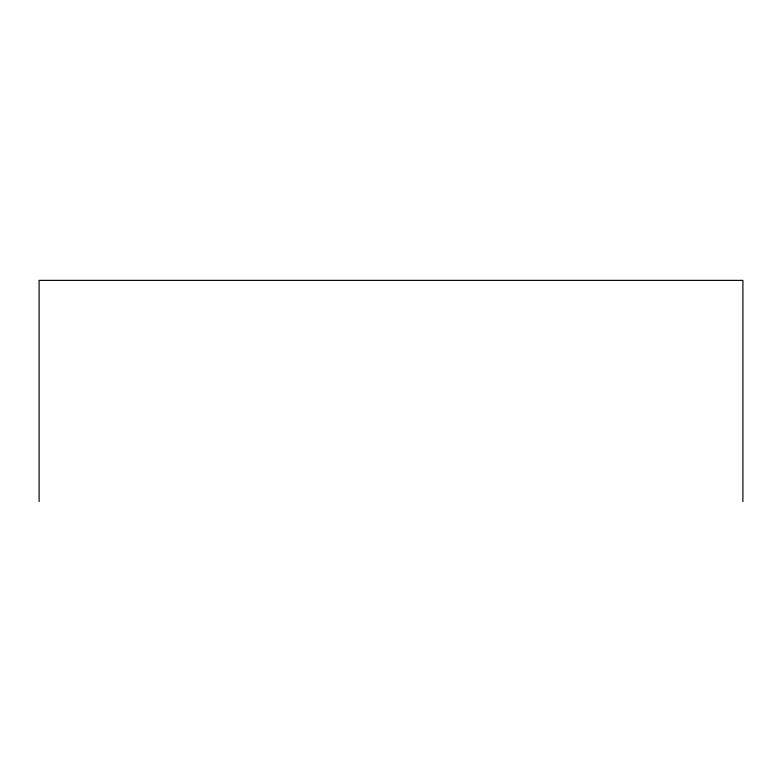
<?xml version="1.0" encoding="UTF-8"?>
<svg xmlns="http://www.w3.org/2000/svg" width="782" height="782" viewBox="0 0 782 782"><rect width="100%" height="100%" fill="white"/><g stroke="black" fill="none" stroke-linecap="round" stroke-linejoin="round"><path stroke-width="1.17" d="M742.9 501.624L742.9 280.376L39.1 280.376L39.1 501.624"/></g></svg>
